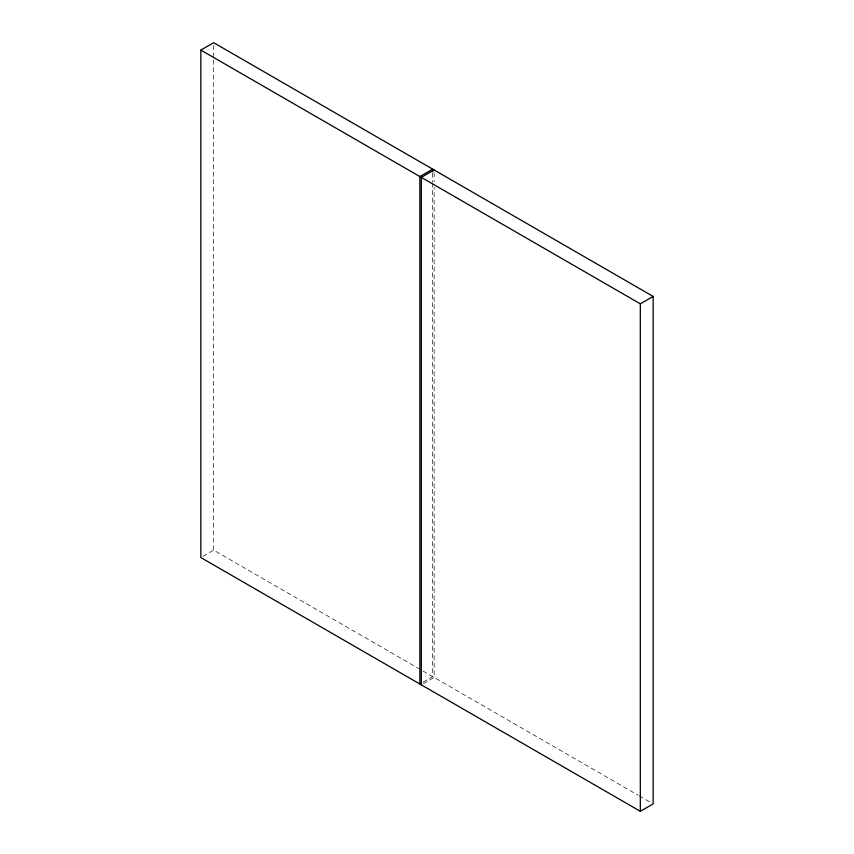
<?xml version="1.0" encoding="UTF-8"?>
<svg xmlns="http://www.w3.org/2000/svg" width="854" height="854" viewBox="0 0 854 854"><rect width="100%" height="100%" fill="white"/><g stroke="black" fill="none" stroke-linecap="round" stroke-linejoin="round"><path stroke-width="0.64" stroke-dasharray="4.27 3.2" d="M202.985 556.338L213.671 550.168L638.162 795.245M423.061 682.165L432.679 676.614L432.679 183.791M423.456 683.627L434.142 677.457L434.142 187.304M639.304 795.907L650.844 802.568M434.142 172.657L434.142 181.977M432.679 173.138L432.679 182.457M213.671 45.369L213.671 58.68M213.671 60.015L213.671 550.168"/><path stroke-width="1.28" d="M200.85 50.098L213.671 42.7L653.15 296.434L653.15 803.902L640.329 811.3L200.85 557.566L200.85 50.098L640.329 303.832L653.15 296.434M434.142 169.989L421.321 177.386L421.321 684.855M640.329 303.832L640.329 811.3M432.679 171.803L432.679 169.145L419.858 176.543L419.858 684.011"/></g></svg>
